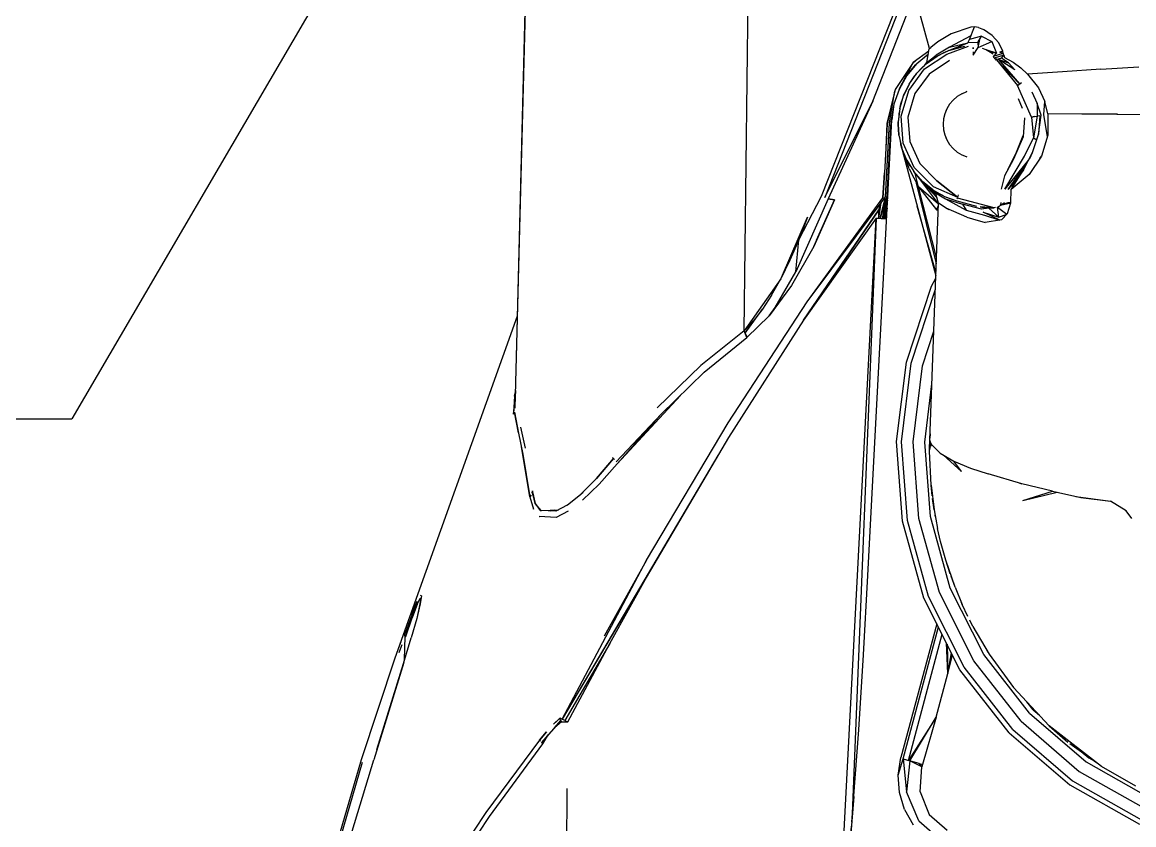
# Model space of a CAD drawing. Header units: millimetres. Extents: x -57554 to 16546, y 2142 to 98430.
# Drawn here: x -46057.8 to -45721.2, y 66269.9 to 66512.9 of the extents above; entities that cross this region are included whole.
import ezdxf

# ---------------------------------------------------------------- set-up
doc = ezdxf.new("R2010")
doc.units = ezdxf.units.MM
doc.layers.add('S-Z2-A_TEXTUAL_ANNOTATION', color=7, linetype='Continuous')

msp = doc.modelspace()

# ---------------------------------------------------------------- linework, layer by layer
at = {"color": 2, "linetype": 'Continuous'}
for p, q in [((-45783.01, 66504.87), (-45795.75, 66551.73)), ((-45908.49, 66395.96), (-45904.62, 66544.95)), ((-45908.09, 66411.38), (-45904.76, 66544.95)), ((-45839.19, 66419.45), (-45837.67, 66544.95)), ((-45839.19, 66419.45), (-45837.67, 66544.95)), ((-45815.72, 66460.16), (-45789.12, 66527.36)), ((-45788.71, 66525.86), (-45814.7, 66459.8)), ((-45800.22, 66488.92), (-45788.94, 66517.51)), ((-45770.5, 66511.38), (-45776.47, 66509.39)), ((-45770.94, 66507.65), (-45769.44, 66511.46)), ((-45769.44, 66511.46), (-45770.5, 66511.38)), ((-45768.17, 66511.24), (-45769.44, 66511.46)), ((-45776.47, 66509.39), (-45780.51, 66506.96)), ((-45770.53, 66508.69), (-45776.93, 66505.33)), ((-45767.24, 66508.59), (-45770.94, 66507.65)), ((-45768.36, 66506.75), (-45767.24, 66508.59)), ((-45768.17, 66511.24), (-45766.68, 66510.65)), ((-45767.24, 66508.59), (-45764.12, 66507.03)), ((-45764.01, 66508.82), (-45766.68, 66510.65)), ((-45762.04, 66506.59), (-45764.01, 66508.82)), ((-45783.8, 66500.67), (-45783.11, 66504.78)), ((-45783.11, 66504.78), (-45782.67, 66505.19)), ((-45783.11, 66504.78), (-45783.01, 66504.87)), ((-45783.01, 66504.87), (-45782.66, 66505.2)), ((-45780.51, 66506.96), (-45782.66, 66505.2)), ((-45776.93, 66505.33), (-45781.06, 66502.89)), ((-45777.74, 66503.18), (-45771.18, 66505.62)), ((-45777.14, 66504.34), (-45772.32, 66505.6)), ((-45777.14, 66504.34), (-45773.28, 66505.47)), ((-45776.93, 66505.33), (-45771.45, 66506.57)), ((-45776.77, 66504.45), (-45771.45, 66506.57)), ((-45776.67, 66504.48), (-45771.45, 66506.57)), ((-45771.45, 66506.57), (-45770.94, 66507.65)), ((-45771.45, 66506.57), (-45771.04, 66507.45)), ((-45768.36, 66506.75), (-45771.45, 66506.57)), ((-45771.04, 66507.45), (-45770.94, 66507.65)), ((-45769.83, 66505.16), (-45769.83, 66505.02)), ((-45769.83, 66504.8), (-45769.83, 66505.16)), ((-45769.83, 66505.02), (-45769.83, 66504.8)), ((-45769.77, 66502.92), (-45768.29, 66505.2)), ((-45768.36, 66506.75), (-45768.29, 66505.2)), ((-45768.29, 66505.2), (-45767.8, 66507.67)), ((-45768.29, 66505.2), (-45764.12, 66507.03)), ((-45765.88, 66504.53), (-45766.99, 66504.89)), ((-45764.12, 66507.03), (-45762.73, 66503.54)), ((-45760.85, 66504.09), (-45762.04, 66506.59)), ((-45783.22, 66504.14), (-45787.95, 66500.68)), ((-45786.9, 66500.33), (-45783.36, 66503.27)), ((-45786.9, 66500.33), (-45783.86, 66502.93)), ((-45784.52, 66498.72), (-45777.74, 66503.18)), ((-45784.02, 66500.26), (-45780.75, 66502.59)), ((-45784.02, 66500.26), (-45782.25, 66501.63)), ((-45783.86, 66502.93), (-45783.36, 66503.29)), ((-45783.34, 66501.08), (-45781.06, 66502.89)), ((-45776.95, 66501.25), (-45783.13, 66497.18)), ((-45782.25, 66501.63), (-45781.5, 66502.06)), ((-45782.25, 66501.63), (-45781.5, 66502.06)), ((-45777.14, 66504.34), (-45780.75, 66502.59)), ((-45780.75, 66502.59), (-45778.61, 66503.72)), ((-45778.69, 66503.67), (-45778.61, 66503.72)), ((-45778.67, 66503.68), (-45777.72, 66504.06)), ((-45778.61, 66503.72), (-45777.58, 66504.13)), ((-45778.61, 66503.72), (-45778.04, 66503.91)), ((-45778.61, 66503.72), (-45778.04, 66503.91)), ((-45777.96, 66503.95), (-45777.14, 66504.34)), ((-45769.81, 66503.91), (-45769.79, 66503.42)), ((-45769.79, 66503.42), (-45769.77, 66502.92)), ((-45763.8, 66503.23), (-45765.88, 66504.53)), ((-45762.73, 66503.54), (-45765.88, 66504.53)), ((-45765.88, 66504.53), (-45764.95, 66504.13)), ((-45762.73, 66503.54), (-45765.88, 66504.53)), ((-45764.95, 66504.13), (-45762.73, 66503.54)), ((-45764.95, 66504.13), (-45764.25, 66503.69)), ((-45762.73, 66503.54), (-45763.62, 66502.61)), ((-45763.62, 66502.61), (-45760.68, 66503.47)), ((-45763.44, 66501.98), (-45763.62, 66502.61)), ((-45760.5, 66502.84), (-45763.44, 66501.98)), ((-45763.44, 66501.98), (-45762.2, 66501.66)), ((-45762.2, 66501.66), (-45763.26, 66501.35)), ((-45762.76, 66501.5), (-45756.43, 66493.72)), ((-45755.81, 66494.17), (-45762.76, 66501.5)), ((-45761.2, 66501.95), (-45762.2, 66501.66)), ((-45762.2, 66501.66), (-45755.81, 66494.17)), ((-45757.2, 66498.46), (-45762.2, 66501.66)), ((-45762.2, 66501.66), (-45759.16, 66500.61)), ((-45760.85, 66504.09), (-45761.74, 66503.83)), ((-45761.74, 66503.83), (-45760.92, 66504.07)), ((-45761.74, 66503.83), (-45760.68, 66503.47)), ((-45761.2, 66501.95), (-45760.5, 66502.84)), ((-45759.16, 66500.61), (-45761.2, 66501.95)), ((-45760.92, 66504.07), (-45760.85, 66504.09)), ((-45760.68, 66503.47), (-45760.85, 66504.09)), ((-45760.5, 66502.84), (-45760.68, 66503.47)), ((-45760.5, 66502.84), (-45760.32, 66502.21)), ((-45760.32, 66502.21), (-45757.73, 66500.75)), ((-45787.95, 66500.68), (-45793.42, 66492.47)), ((-45792.25, 66492.56), (-45787.95, 66500.68)), ((-45790.08, 66496.47), (-45787.95, 66500.68)), ((-45786.9, 66500.33), (-45789.94, 66496.68)), ((-45789.94, 66496.68), (-45787.29, 66499.93)), ((-45789.34, 66492.18), (-45784.52, 66498.72)), ((-45787.95, 66500.68), (-45787.41, 66501.07)), ((-45787.29, 66499.93), (-45786.9, 66500.33)), ((-45784.02, 66500.26), (-45786.86, 66497.42)), ((-45786.86, 66497.42), (-45785.48, 66498.92)), ((-45785.48, 66498.92), (-45785.01, 66499.34)), ((-45785.01, 66499.34), (-45784.59, 66499.77)), ((-45784.59, 66499.77), (-45783.8, 66500.67)), ((-45784.59, 66499.77), (-45784.18, 66500.13)), ((-45784.59, 66499.77), (-45784.19, 66500.12)), ((-45783.8, 66500.67), (-45783.34, 66501.08)), ((-45759.16, 66500.61), (-45757.2, 66498.46)), ((-45757.73, 66500.75), (-45755.38, 66499.03)), ((-45753.31, 66497.1), (-45755.38, 66499.03)), ((-45731.17, 66498.62), (-45742.71, 66497.83)), ((-45731.17, 66498.62), (-45719.6, 66499.35)), ((-45789.94, 66496.68), (-45792.26, 66492.52)), ((-45790.08, 66496.47), (-45792.25, 66492.56)), ((-45790.08, 66496.47), (-45789.94, 66496.68)), ((-45789.18, 66494.14), (-45786.86, 66497.42)), ((-45789.18, 66494.14), (-45787.55, 66496.56)), ((-45787.55, 66496.56), (-45787.12, 66497.05)), ((-45783.13, 66497.18), (-45787.51, 66491.23)), ((-45756.43, 66493.72), (-45755.19, 66494.63)), ((-45755.81, 66494.17), (-45755.19, 66494.63)), ((-45742.71, 66497.83), (-45753.31, 66497.1)), ((-45753.31, 66497.1), (-45750.04, 66492.98)), ((-45793.52, 66492.06), (-45795.91, 66482.15)), ((-45793.42, 66492.47), (-45795.9, 66482.14)), ((-45795.16, 66482.44), (-45793.52, 66492.06)), ((-45792.26, 66492.52), (-45793.79, 66488.02)), ((-45793.42, 66492.47), (-45793.52, 66492.06)), ((-45791.6, 66484.37), (-45789.34, 66492.18)), ((-45789.18, 66494.14), (-45790.93, 66490.53)), ((-45790.93, 66490.53), (-45790.68, 66491.13)), ((-45789.3, 66493.95), (-45790.68, 66491.13)), ((-45787.51, 66491.23), (-45789.55, 66484.14)), ((-45773.23, 66491.21), (-45774.62, 66490.36)), ((-45773.23, 66491.21), (-45771.73, 66491.84)), ((-45772.48, 66491.53), (-45773.23, 66491.21)), ((-45771.73, 66491.84), (-45772.48, 66491.53)), ((-45756.43, 66493.72), (-45755.81, 66494.17)), ((-45752.11, 66484.16), (-45756.43, 66493.72)), ((-45752.06, 66491.82), (-45750.48, 66488.2)), ((-45750.04, 66492.98), (-45748.1, 66488.89)), ((-45814.7, 66459.8), (-45800.22, 66488.92)), ((-45800.22, 66488.92), (-45813.69, 66459.43)), ((-45793.79, 66488.02), (-45794.48, 66483.31)), ((-45792.04, 66486.67), (-45790.93, 66490.53)), ((-45792.04, 66486.67), (-45791.69, 66488.16)), ((-45791.69, 66488.16), (-45791.13, 66489.82)), ((-45776.93, 66488.06), (-45777.78, 66486.67)), ((-45775.87, 66489.3), (-45776.93, 66488.06)), ((-45774.62, 66490.36), (-45775.87, 66489.3)), ((-45754.92, 66486.74), (-45756.11, 66489.65)), ((-45750.48, 66488.2), (-45750.44, 66484.38)), ((-45749.23, 66484.68), (-45750.48, 66488.2)), ((-45748.38, 66484.91), (-45748.1, 66488.89)), ((-45747.17, 66485.16), (-45748.1, 66488.89)), ((-45794.66, 66482.84), (-45793.85, 66487.61)), ((-45792.04, 66486.67), (-45792.5, 66482.69)), ((-45792.35, 66484.45), (-45792.5, 66482.69)), ((-45792.31, 66485.08), (-45792.35, 66484.45)), ((-45792.11, 66486.05), (-45792.31, 66485.08)), ((-45778.4, 66485.16), (-45778.78, 66483.58)), ((-45777.78, 66486.67), (-45778.4, 66485.16)), ((-45778.09, 66485.92), (-45778.4, 66485.16)), ((-45777.78, 66486.67), (-45778.09, 66485.92)), ((-45750.44, 66484.38), (-45751.52, 66477.9)), ((-45751.28, 66484.27), (-45750.44, 66484.38)), ((-45751.27, 66484.27), (-45750.44, 66484.38)), ((-45749.64, 66484.49), (-45750.44, 66484.38)), ((-45750.01, 66478.82), (-45749.23, 66484.68)), ((-45749.64, 66484.49), (-45750.01, 66478.82)), ((-45747.35, 66478.13), (-45748.38, 66484.91)), ((-45747.17, 66485.16), (-45747.19, 66478.63)), ((-45736.95, 66485.07), (-45747.17, 66485.16)), ((-45726.06, 66484.97), (-45736.95, 66485.07)), ((-45726.26, 66484.97), (-45726.06, 66484.97)), ((-45726.06, 66484.97), (-45715.99, 66484.9)), ((-45801.71, 66345.29), (-45794.48, 66483.31)), ((-45796.36, 66460), (-45795.16, 66482.44)), ((-45795.91, 66482.15), (-45796.3, 66474.74)), ((-45795.9, 66482.14), (-45796.3, 66474.74)), ((-45795.85, 66460.4), (-45794.66, 66482.84)), ((-45792.5, 66482.69), (-45792.51, 66481.95)), ((-45792.51, 66481.95), (-45792.29, 66478.68)), ((-45792.31, 66478.82), (-45792.51, 66481.95)), ((-45792.29, 66478.68), (-45792.5, 66482.69)), ((-45791.02, 66476.26), (-45791.6, 66484.37)), ((-45789.55, 66484.14), (-45789.02, 66476.77)), ((-45778.78, 66483.58), (-45778.91, 66481.95)), ((-45778.91, 66481.95), (-45778.78, 66480.32)), ((-45754.3, 66483.9), (-45754.67, 66478.16)), ((-45752.11, 66484.16), (-45751.28, 66484.27)), ((-45751.27, 66484.27), (-45752.11, 66484.16)), ((-45752.11, 66484.16), (-45751.52, 66477.9)), ((-45792.29, 66478.68), (-45791.41, 66474.77)), ((-45792.21, 66478.34), (-45791.69, 66475.74)), ((-45778.78, 66480.32), (-45778.4, 66478.73)), ((-45778.4, 66478.73), (-45778.09, 66477.98)), ((-45778.4, 66478.73), (-45777.78, 66477.23)), ((-45778.09, 66477.98), (-45777.78, 66477.23)), ((-45754.67, 66478.16), (-45757.62, 66471.37)), ((-45756.7, 66473.47), (-45754.64, 66478.59)), ((-45754.64, 66478.59), (-45754.67, 66478.16)), ((-45754.26, 66472.3), (-45751.52, 66477.9)), ((-45751.81, 66473.41), (-45750.01, 66478.82)), ((-45751.52, 66477.9), (-45750.53, 66477.24)), ((-45747.19, 66478.63), (-45749.13, 66472.34)), ((-45796.3, 66474.74), (-45796.71, 66467.26)), ((-45791.69, 66475.74), (-45791.76, 66476.04)), ((-45791.41, 66474.77), (-45791.69, 66475.74)), ((-45791.69, 66475.74), (-45781.07, 66436.1)), ((-45790.62, 66472.6), (-45791.41, 66474.77)), ((-45789.89, 66471.05), (-45791.41, 66474.77)), ((-45787.66, 66468.86), (-45791.02, 66476.26)), ((-45789.02, 66476.77), (-45785.97, 66470.05)), ((-45777.78, 66477.23), (-45776.93, 66475.84)), ((-45776.93, 66475.84), (-45775.87, 66474.59)), ((-45775.87, 66474.59), (-45774.62, 66473.53)), ((-45789.19, 66468.5), (-45790.62, 66472.6)), ((-45789.28, 66469.91), (-45789.89, 66471.05)), ((-45789.89, 66471.05), (-45787.78, 66467.64)), ((-45774.62, 66473.53), (-45773.23, 66472.68)), ((-45773.23, 66472.68), (-45772.48, 66472.37)), ((-45773.23, 66472.68), (-45771.73, 66472.06)), ((-45772.48, 66472.37), (-45771.73, 66472.06)), ((-45757.62, 66471.37), (-45760.3, 66466.3)), ((-45760.21, 66462.29), (-45754.26, 66472.3)), ((-45752.93, 66471.27), (-45760.21, 66462.29)), ((-45759.27, 66468.23), (-45756.7, 66473.47)), ((-45759.19, 66462.25), (-45753.03, 66471.08)), ((-45754.57, 66468.13), (-45751.81, 66473.41)), ((-45749.13, 66472.34), (-45752.88, 66466.74)), ((-45752.69, 66471.57), (-45751.81, 66473.41)), ((-45749.63, 66471.59), (-45749.13, 66472.34)), ((-45788.73, 66469.18), (-45789.28, 66469.91)), ((-45788.73, 66469.18), (-45789.28, 66469.91)), ((-45789.19, 66468.5), (-45786.41, 66463.03)), ((-45786.14, 66465.66), (-45787.78, 66467.64)), ((-45785.12, 66464.63), (-45787.78, 66467.64)), ((-45781.96, 66463.07), (-45787.66, 66468.86)), ((-45780.77, 66464.79), (-45785.97, 66470.05)), ((-45759.19, 66462.25), (-45754.45, 66468.36)), ((-45758.28, 66462.21), (-45754.57, 66468.13)), ((-45754.57, 66468.13), (-45756.93, 66464.84)), ((-45796.71, 66467.26), (-45797.12, 66459.71)), ((-45797.12, 66459.7), (-45796.71, 66467.26)), ((-45786.41, 66463.03), (-45787.33, 66467.09)), ((-45785.12, 66464.63), (-45786.14, 66465.66)), ((-45783.7, 66462.89), (-45786.14, 66465.66)), ((-45780.27, 66457.83), (-45786.03, 66465.53)), ((-45785.12, 66464.63), (-45782.73, 66462.61)), ((-45782, 66462.1), (-45785.12, 66464.63)), ((-45780.77, 66464.79), (-45774.54, 66459.91)), ((-45774.54, 66459.91), (-45780.77, 66464.79)), ((-45760.3, 66466.3), (-45761.29, 66462.33)), ((-45756.93, 66464.84), (-45759.19, 66462.25)), ((-45752.88, 66466.74), (-45758.28, 66462.21)), ((-45758.28, 66462.21), (-45756.93, 66464.84)), ((-45795.65, 66460.87), (-45795.85, 66460.4)), ((-45795.77, 66460.59), (-45795.65, 66460.87)), ((-45780.94, 66439.72), (-45786.96, 66464.12)), ((-45780.87, 66441.61), (-45786.41, 66463.03)), ((-45786.41, 66463.03), (-45780.95, 66456.02)), ((-45780.27, 66457.78), (-45786.41, 66463.03)), ((-45783.7, 66462.89), (-45781.03, 66460.76)), ((-45780.74, 66459.72), (-45783.7, 66462.89)), ((-45783.1, 66462.92), (-45781.12, 66461.06)), ((-45782.73, 66462.61), (-45782.34, 66462.38)), ((-45782.73, 66462.61), (-45782.04, 66462.05)), ((-45782, 66462.1), (-45782.36, 66462.35)), ((-45782.36, 66462.35), (-45781.17, 66461.22)), ((-45782.36, 66462.35), (-45782.18, 66462.23)), ((-45782, 66462.1), (-45780.28, 66461.03)), ((-45782, 66462.1), (-45778.5, 66460.13)), ((-45781.96, 66463.07), (-45774.54, 66459.91)), ((-45780.26, 66458.09), (-45781.17, 66461.22)), ((-45781.17, 66461.22), (-45778.21, 66459.35)), ((-45780.28, 66461.03), (-45779.71, 66460.75)), ((-45780.28, 66461.03), (-45778.9, 66460.35)), ((-45758.39, 66459.51), (-45758.33, 66460.86)), ((-45758.33, 66460.86), (-45758.28, 66462.21)), ((-45813.69, 66459.43), (-45823.49, 66437.28)), ((-45822.58, 66447.01), (-45815.72, 66460.16)), ((-45820.08, 66428.19), (-45797.12, 66459.71)), ((-45820.08, 66428.19), (-45797.12, 66459.7)), ((-45820.08, 66428.19), (-45797.66, 66458.13)), ((-45811.85, 66459.04), (-45818.08, 66444.97)), ((-45817.25, 66446.83), (-45811.84, 66459.04)), ((-45811.84, 66459.04), (-45813.69, 66459.43)), ((-45813.69, 66459.43), (-45811.85, 66459.04)), ((-45798.39, 66453.5), (-45797.66, 66458.13)), ((-45798.34, 66456.1), (-45797.66, 66458.13)), ((-45795.85, 66460.4), (-45798, 66453.48)), ((-45798, 66453.48), (-45796.36, 66460)), ((-45797.66, 66458.13), (-45796.36, 66460)), ((-45795.77, 66460.59), (-45797.29, 66453.46)), ((-45797.29, 66453.46), (-45795.85, 66460.4)), ((-45796.98, 66453.45), (-45795.77, 66460.59)), ((-45795.75, 66458.98), (-45796.98, 66453.45)), ((-45796.47, 66453.44), (-45795.75, 66458.98)), ((-45795.85, 66460.4), (-45795.77, 66460.59)), ((-45782.91, 66386.33), (-45780.26, 66458.09)), ((-45780.26, 66458.09), (-45780.06, 66457.95)), ((-45777.94, 66456.51), (-45780.26, 66458.09)), ((-45779.71, 66460.75), (-45778.9, 66460.35)), ((-45778.5, 66460.13), (-45777.94, 66459.88)), ((-45778.5, 66460.13), (-45774.72, 66458.77)), ((-45778.21, 66459.35), (-45773.03, 66457.78)), ((-45778.21, 66459.35), (-45771.95, 66455.99)), ((-45777.94, 66459.88), (-45774.72, 66458.77)), ((-45774.72, 66458.77), (-45768.76, 66457.17)), ((-45774.65, 66459.38), (-45774.6, 66459.63)), ((-45774.65, 66459.38), (-45774.6, 66459.63)), ((-45763.49, 66456.65), (-45774.6, 66459.63)), ((-45774.47, 66460.23), (-45774.54, 66459.91)), ((-45774.39, 66460.56), (-45774.47, 66460.23)), ((-45767.25, 66456.21), (-45773.03, 66457.78)), ((-45773.03, 66457.78), (-45772.52, 66456.93)), ((-45773.03, 66457.78), (-45771.95, 66455.99)), ((-45761.44, 66458.27), (-45761.56, 66457.43)), ((-45761.56, 66457.43), (-45760.36, 66458.23)), ((-45759.34, 66458.19), (-45761.56, 66457.43)), ((-45761.56, 66457.43), (-45758.44, 66458.16)), ((-45761.56, 66457.43), (-45761.4, 66457.83)), ((-45759.37, 66454.98), (-45758.44, 66458.16)), ((-45758.44, 66458.16), (-45759.34, 66458.19)), ((-45758.44, 66458.16), (-45758.39, 66459.51)), ((-45821.15, 66422.64), (-45798.34, 66456.1)), ((-45798.34, 66456.1), (-45819.53, 66424.92)), ((-45798.39, 66453.5), (-45798.34, 66456.1)), ((-45795.88, 66456.54), (-45796.47, 66453.44)), ((-45781.05, 66436.82), (-45786.73, 66457.21)), ((-45780.95, 66456.02), (-45780.41, 66457.15)), ((-45780.95, 66456.02), (-45780.71, 66456.52)), ((-45780.95, 66456.02), (-45780.34, 66456)), ((-45780.37, 66456), (-45780.95, 66456.02)), ((-45777.94, 66456.51), (-45777.19, 66456.18)), ((-45771.72, 66453.79), (-45777.94, 66456.51)), ((-45771.95, 66455.99), (-45766.33, 66454.43)), ((-45763.49, 66456.65), (-45767.68, 66456.92)), ((-45767.68, 66456.92), (-45766.7, 66456.74)), ((-45765.02, 66456.59), (-45767.25, 66456.21)), ((-45761.69, 66452.97), (-45766.79, 66455.32)), ((-45766.79, 66455.32), (-45762.07, 66453.88)), ((-45766.7, 66456.74), (-45765.82, 66456.64)), ((-45766.33, 66454.43), (-45761.69, 66452.97)), ((-45765.82, 66456.64), (-45765.02, 66456.59)), ((-45765.02, 66456.59), (-45763.62, 66456.63)), ((-45764.06, 66456.62), (-45765.02, 66456.59)), ((-45765.02, 66456.59), (-45762.07, 66453.88)), ((-45763.62, 66456.63), (-45764.06, 66456.62)), ((-45763, 66456.73), (-45763.62, 66456.63)), ((-45763.62, 66456.63), (-45763.49, 66456.65)), ((-45763, 66456.73), (-45763.49, 66456.65)), ((-45761.93, 66457.11), (-45762.43, 66456.88)), ((-45762.07, 66457.04), (-45762.43, 66456.88)), ((-45762.43, 66456.88), (-45759.58, 66454.78)), ((-45762.07, 66453.88), (-45762.43, 66456.88)), ((-45762.07, 66457.04), (-45761.93, 66457.11)), ((-45762.07, 66453.88), (-45759.58, 66454.78)), ((-45761.56, 66457.43), (-45761.93, 66457.11)), ((-45761.25, 66453.04), (-45759.37, 66454.98)), ((-45759.58, 66454.78), (-45761.25, 66453.04)), ((-45759.58, 66454.78), (-45759.38, 66454.97)), ((-45827.89, 66435.53), (-45819.96, 66453.86)), ((-45819.96, 66453.86), (-45822.58, 66447.01)), ((-45799.19, 66453.54), (-45821.15, 66422.64)), ((-45810.36, 66240.48), (-45799.19, 66453.54)), ((-45799.19, 66453.54), (-45806.57, 66270.66)), ((-45799.19, 66453.54), (-45798.79, 66453.52)), ((-45798.79, 66453.52), (-45798.39, 66453.5)), ((-45798.39, 66453.5), (-45798, 66453.48)), ((-45798, 66453.48), (-45797.63, 66453.47)), ((-45797.63, 66453.47), (-45797.29, 66453.46)), ((-45797.29, 66453.46), (-45796.98, 66453.45)), ((-45796.98, 66453.45), (-45796.7, 66453.44)), ((-45796.7, 66453.44), (-45796.47, 66453.44)), ((-45796.47, 66453.44), (-45796.29, 66453.44)), ((-45796.29, 66453.44), (-45796.15, 66453.44)), ((-45796.15, 66453.44), (-45796.07, 66453.45)), ((-45771.72, 66453.79), (-45770.01, 66453.3)), ((-45770.01, 66453.3), (-45766.2, 66452.21)), ((-45761.25, 66453.04), (-45766.2, 66452.21)), ((-45822.58, 66447.01), (-45825.3, 66440.77)), ((-45818.08, 66444.97), (-45824.79, 66433.16)), ((-45823.49, 66437.28), (-45822.58, 66447.01)), ((-45818.08, 66444.97), (-45817.29, 66446.74)), ((-45825.3, 66440.77), (-45828.06, 66435.19)), ((-45829.75, 66426.44), (-45823.49, 66437.28)), ((-45828.06, 66435.19), (-45839.19, 66419.45)), ((-45830.85, 66430.24), (-45828.06, 66435.19)), ((-45827.89, 66435.53), (-45828.06, 66435.19)), ((-45782.46, 66432.91), (-45781.1, 66435.32)), ((-45824.79, 66433.16), (-45831.61, 66423.91)), ((-45790.04, 66409.92), (-45782.46, 66432.91)), ((-45788.61, 66409.6), (-45781.22, 66432.01)), ((-45843.96, 66391.58), (-45820.08, 66428.19)), ((-45830.85, 66430.24), (-45833.65, 66425.93)), ((-45944.81, 66320.39), (-45907.78, 66423.96)), ((-45838.83, 66418.75), (-45833.65, 66425.93)), ((-45838.34, 66417.44), (-45831.61, 66423.91)), ((-45833.65, 66425.93), (-45836.44, 66422.3)), ((-45832.12, 66423.42), (-45831.61, 66423.91)), ((-45831.61, 66423.91), (-45829.79, 66426.5)), ((-45821.15, 66422.64), (-45843.94, 66387.09)), ((-45836.44, 66422.3), (-45839.19, 66419.45)), ((-45838.83, 66418.75), (-45836.44, 66422.3)), ((-45839.19, 66419.45), (-45852.31, 66408.87)), ((-45851.25, 66406.89), (-45838.34, 66417.44)), ((-45838.83, 66418.75), (-45839.19, 66419.45)), ((-45838.34, 66417.44), (-45839.19, 66419.45)), ((-45839.19, 66419.45), (-45838.83, 66418.75)), ((-45838.83, 66418.75), (-45838.54, 66418.07)), ((-45838.54, 66418.07), (-45838.34, 66417.44)), ((-45785.16, 66408.83), (-45781.69, 66419.35)), ((-45852.31, 66408.87), (-45865.54, 66396.13)), ((-45792.98, 66385.89), (-45790.04, 66409.92)), ((-45791.52, 66385.85), (-45788.61, 66409.6)), ((-45787.98, 66385.77), (-45785.16, 66408.83)), ((-45851.25, 66406.89), (-45864.3, 66394.18)), ((-45908.75, 66399.64), (-45908.35, 66401.33)), ((-45908.36, 66401.19), (-45908.63, 66398.07)), ((-45784.45, 66385.69), (-45782.28, 66403.4)), ((-45908.75, 66399.64), (-45908.98, 66394.23)), ((-45908.98, 66394.23), (-45908.63, 66398.07)), ((-45908.75, 66399.64), (-45908.96, 66394.44)), ((-45858.48, 66399.85), (-45877.58, 66379.18)), ((-45908.98, 66394.23), (-45908.74, 66394.79)), ((-45908.97, 66394.23), (-45908.74, 66394.79)), ((-45908.74, 66394.79), (-45907.46, 66388.45)), ((-45907.46, 66388.48), (-45908.74, 66394.79)), ((-45877.92, 66379.77), (-45864.3, 66394.18)), ((-45877.58, 66379.18), (-45864.3, 66394.18)), ((-45906.9, 66390.22), (-45905.51, 66383.85)), ((-45868.69, 66349.97), (-45843.96, 66391.58)), ((-45907.46, 66388.45), (-45906.15, 66382.06)), ((-45843.94, 66387.09), (-45867.55, 66346.91)), ((-45782.98, 66385.68), (-45782.95, 66386.92)), ((-45782.85, 66388.27), (-45782.95, 66386.92)), ((-45782.95, 66386.92), (-45782.85, 66388.18)), ((-45782.91, 66386.33), (-45782.95, 66386.92)), ((-45904.03, 66369.12), (-45906.62, 66384.37)), ((-45791.18, 66361.75), (-45792.98, 66385.89)), ((-45789.74, 66362), (-45791.52, 66385.85)), ((-45786.26, 66362.6), (-45787.98, 66385.77)), ((-45782.77, 66363.21), (-45784.45, 66385.69)), ((-45783.02, 66382.95), (-45783.01, 66384.35)), ((-45783.02, 66382.95), (-45782.95, 66383.65)), ((-45783.01, 66384.35), (-45782.98, 66385.68)), ((-45782.95, 66383.65), (-45782.74, 66385.7)), ((-45782.95, 66383.65), (-45782.76, 66384.34)), ((-45782.74, 66385.7), (-45782.91, 66386.33)), ((-45782.43, 66385.03), (-45782.76, 66384.34)), ((-45782.43, 66385.03), (-45782.74, 66385.7)), ((-45781.84, 66384.43), (-45782.43, 66385.03)), ((-45782.43, 66385.03), (-45779.82, 66382.39)), ((-45904.03, 66369.12), (-45906.15, 66382.06)), ((-45906.15, 66382.06), (-45904.03, 66369.12)), ((-45847.11, 66381.69), (-45894.3, 66301.87)), ((-45878.7, 66380.77), (-45883.85, 66374.68)), ((-45883.85, 66374.68), (-45878.7, 66380.76)), ((-45879, 66381.1), (-45878.68, 66380.78)), ((-45878.4, 66380.42), (-45879, 66381.1)), ((-45878.4, 66380.42), (-45878.7, 66380.77)), ((-45782.55, 66372.72), (-45783.02, 66382.95)), ((-45779.82, 66382.39), (-45775.64, 66379.9)), ((-45778.76, 66381.76), (-45773.31, 66376.81)), ((-45877.58, 66379.18), (-45883.08, 66372.95)), ((-45773.31, 66376.81), (-45775.64, 66379.9)), ((-45775.64, 66379.9), (-45770.64, 66377.82)), ((-45770.64, 66377.82), (-45765.27, 66376.08)), ((-45883.85, 66374.68), (-45888.6, 66369.94)), ((-45755.12, 66373.08), (-45765.27, 66376.08)), ((-45903.4, 66370.31), (-45903.26, 66370.94)), ((-45903.3, 66370.7), (-45903.4, 66370.31)), ((-45903.4, 66370.31), (-45902.42, 66367.12)), ((-45903.4, 66370.31), (-45902.42, 66367.18)), ((-45902.42, 66367.12), (-45903.3, 66370.7)), ((-45903.26, 66370.94), (-45903.29, 66370.71)), ((-45903.29, 66370.71), (-45902.42, 66367.12)), ((-45892.77, 66366.63), (-45888.6, 66369.94)), ((-45888.6, 66369.94), (-45887.92, 66370.61)), ((-45883.08, 66372.95), (-45888.08, 66368.13)), ((-45782.21, 66369.5), (-45782.55, 66372.72)), ((-45782.55, 66372.72), (-45781.62, 66365.18)), ((-45755.69, 66373.25), (-45755.12, 66373.08)), ((-45745.77, 66370.9), (-45755.12, 66373.08)), ((-45754.82, 66368), (-45745.77, 66370.9)), ((-45754.82, 66368), (-45744.42, 66370.59)), ((-45745.77, 66370.9), (-45737.22, 66368.94)), ((-45904.03, 66369.12), (-45903.66, 66369.7)), ((-45903.66, 66369.7), (-45904.03, 66369.12)), ((-45904.03, 66369.12), (-45903, 66365.4)), ((-45900.64, 66365.01), (-45902.42, 66367.12)), ((-45902.42, 66367.12), (-45900.92, 66365.02)), ((-45892.77, 66366.63), (-45896.2, 66364.79)), ((-45781.62, 66365.18), (-45782.11, 66368.69)), ((-45738.74, 66369.29), (-45728.27, 66367.87)), ((-45737.22, 66368.94), (-45728.27, 66367.87)), ((-45723.47, 66364.96), (-45728.27, 66367.87)), ((-45903, 66365.4), (-45903.03, 66365.54)), ((-45901.28, 66363.21), (-45901.12, 66363.2)), ((-45896.11, 66362.92), (-45901.28, 66363.21)), ((-45900.92, 66365.02), (-45900.64, 66365.01)), ((-45896.2, 66364.79), (-45900.92, 66365.02)), ((-45900.52, 66365.01), (-45895.42, 66365.21)), ((-45897.69, 66364.86), (-45896.55, 66365.17)), ((-45892.47, 66364.77), (-45896.11, 66362.92)), ((-45776.75, 66341.5), (-45782.77, 66363.21)), ((-45781.62, 66365.18), (-45780.59, 66359.6)), ((-45781.33, 66363.46), (-45781.35, 66363.74)), ((-45781.24, 66363.13), (-45781.33, 66363.46)), ((-45721.8, 66362.63), (-45723.47, 66364.96)), ((-45784.71, 66338.42), (-45791.18, 66361.75)), ((-45783.34, 66338.95), (-45789.74, 66362)), ((-45780.04, 66340.22), (-45786.26, 66362.6)), ((-45779.68, 66355.64), (-45780.59, 66359.6)), ((-45778.73, 66352.05), (-45779.68, 66355.64)), ((-45894.3, 66301.87), (-45868.69, 66349.97)), ((-45868.69, 66349.97), (-45881.58, 66326.91)), ((-45778.11, 66349.95), (-45778.73, 66352.05)), ((-45776.78, 66345.86), (-45778.11, 66349.95)), ((-45775.3, 66341.82), (-45778.11, 66349.95)), ((-45867.55, 66346.91), (-45894.3, 66301.87)), ((-45879.86, 66324.73), (-45867.55, 66346.91)), ((-45803.05, 66321.28), (-45801.71, 66345.29)), ((-45775.3, 66341.82), (-45776.52, 66345.11)), ((-45769.58, 66319.48), (-45780.04, 66340.22)), ((-45766.6, 66321.37), (-45776.75, 66341.5)), ((-45775.3, 66341.82), (-45773.1, 66336.54)), ((-45938.36, 66337.17), (-45942.04, 66327.23)), ((-45938.23, 66337.49), (-45939.92, 66333.49)), ((-45939.66, 66332.55), (-45938.36, 66337.17)), ((-45938.18, 66336.54), (-45939.66, 66332.55)), ((-45938.36, 66337.17), (-45938.23, 66337.49)), ((-45937.23, 66336.74), (-45938.32, 66332.33)), ((-45937.06, 66338.14), (-45938.19, 66332.86)), ((-45938.18, 66336.54), (-45937.31, 66338.44)), ((-45937.36, 66336.23), (-45937.03, 66338.07)), ((-45937.06, 66338.18), (-45937.31, 66338.44)), ((-45937.06, 66338.18), (-45937.29, 66338.41)), ((-45937.29, 66336.59), (-45937.2, 66337.05)), ((-45936.86, 66339.15), (-45937.23, 66336.74)), ((-45937.19, 66339.4), (-45937.14, 66339.36)), ((-45937.19, 66339.4), (-45937.02, 66339.27)), ((-45937.18, 66337.2), (-45937.06, 66338.18)), ((-45937.18, 66337.21), (-45937.06, 66338.14)), ((-45937.18, 66337.21), (-45937.06, 66338.14)), ((-45937.14, 66339.36), (-45936.86, 66339.15)), ((-45937.02, 66339.27), (-45936.86, 66339.15)), ((-45773.81, 66316.8), (-45784.71, 66338.42)), ((-45772.57, 66317.59), (-45783.34, 66338.95)), ((-45773.1, 66336.54), (-45773.46, 66337.37)), ((-45771.39, 66332.93), (-45773.1, 66336.54)), ((-45941.65, 66326.9), (-45939.66, 66332.55)), ((-45938.32, 66332.33), (-45939.98, 66326.41)), ((-45780.83, 66330.72), (-45791.69, 66290.17)), ((-45790.98, 66289.85), (-45780.35, 66329.77)), ((-45769.87, 66329.92), (-45770.83, 66331.79)), ((-45769.87, 66329.92), (-45764.97, 66321.54)), ((-45942.35, 66318.69), (-45939.98, 66326.41)), ((-45942.04, 66327.23), (-45941.86, 66326.9)), ((-45941.86, 66326.9), (-45942.04, 66327.23)), ((-45942.02, 66319.76), (-45941.86, 66326.9)), ((-45941.86, 66326.9), (-45941.65, 66326.9)), ((-45941.86, 66326.9), (-45941.65, 66326.9)), ((-45789.44, 66289.36), (-45779.23, 66327.56)), ((-45943.9, 66322.91), (-45942.99, 66325.39)), ((-45943.67, 66321.97), (-45942.77, 66324.45)), ((-45879.86, 66324.73), (-45893.49, 66301.47)), ((-45892.59, 66301), (-45879.86, 66324.73)), ((-45777.46, 66315.67), (-45777.9, 66324.92)), ((-45777.72, 66324.55), (-45777.46, 66315.67)), ((-45955.02, 66289.62), (-45944.81, 66320.39)), ((-45804.48, 66298.58), (-45803.05, 66321.28)), ((-45777.46, 66315.67), (-45776.41, 66321.96)), ((-45777.46, 66315.67), (-45776.03, 66321.2)), ((-45755.28, 66301.18), (-45769.58, 66319.48)), ((-45752.72, 66303.62), (-45766.6, 66321.37)), ((-45765.36, 66322.16), (-45765.57, 66322.58)), ((-45765.23, 66321.99), (-45765.36, 66322.16)), ((-45764.97, 66321.54), (-45757.62, 66311.39)), ((-45942.24, 66318.98), (-45951.34, 66289.51)), ((-45950.38, 66292.6), (-45942.35, 66318.69)), ((-45758.9, 66297.73), (-45773.81, 66316.8)), ((-45757.84, 66298.74), (-45772.57, 66317.59)), ((-45781.04, 66302.46), (-45777.46, 66315.67)), ((-45757.62, 66311.39), (-45746.82, 66299.85)), ((-45751.66, 66304.63), (-45753.54, 66307.04)), ((-45752.72, 66303.62), (-45735.64, 66288.91)), ((-45751.66, 66304.63), (-45749.76, 66302.99)), ((-45894.7, 66301.45), (-45900.51, 66294.76)), ((-45894.93, 66302.16), (-45896.93, 66300.27)), ((-45896.93, 66300.27), (-45894.92, 66302.16)), ((-45896.57, 66299.18), (-45894.7, 66301.45)), ((-45894.47, 66301), (-45896.57, 66299.18)), ((-45896.57, 66299.18), (-45894.72, 66301)), ((-45894.93, 66302.16), (-45894.3, 66301.87)), ((-45894.85, 66301.83), (-45894.93, 66302.16)), ((-45894.3, 66301.87), (-45894.92, 66302.16)), ((-45894.85, 66301.83), (-45894.7, 66301.45)), ((-45894.72, 66301), (-45894.47, 66301)), ((-45894.7, 66301.45), (-45894.47, 66301)), ((-45894.47, 66301), (-45893.89, 66301)), ((-45893.49, 66301.47), (-45894.3, 66301.87)), ((-45893.89, 66301), (-45893.25, 66301)), ((-45893.49, 66301.47), (-45892.59, 66301)), ((-45893.25, 66301), (-45892.59, 66301)), ((-45781.04, 66302.46), (-45789.44, 66289.36)), ((-45788.95, 66289.21), (-45781.04, 66302.46)), ((-45781.04, 66302.46), (-45785.12, 66288.12)), ((-45755.28, 66301.18), (-45737.68, 66286.02)), ((-45746.82, 66299.85), (-45741.1, 66294.89)), ((-45730.99, 66287.54), (-45746.82, 66299.85)), ((-45901.1, 66295.5), (-45898.99, 66298.04)), ((-45898.99, 66298.04), (-45901.09, 66295.49)), ((-45896.57, 66299.18), (-45900.51, 66294.76)), ((-45898.46, 66297.04), (-45900.51, 66294.76)), ((-45898.46, 66297.04), (-45900.37, 66294.59)), ((-45900.35, 66294.6), (-45898.46, 66297.04)), ((-45900.09, 66294.34), (-45898.46, 66297.04)), ((-45898.46, 66297.04), (-45896.57, 66299.18)), ((-45806.57, 66270.66), (-45804.48, 66298.58)), ((-45758.9, 66297.73), (-45740.55, 66281.93)), ((-45757.84, 66298.74), (-45739.71, 66283.12)), ((-45901.1, 66295.5), (-45917.36, 66273.53)), ((-45916.26, 66272.39), (-45900.09, 66294.34)), ((-45900.85, 66295.15), (-45901.1, 66295.5)), ((-45901.09, 66295.49), (-45900.85, 66295.15)), ((-45900.51, 66294.76), (-45900.35, 66294.6)), ((-45900.51, 66294.76), (-45900.36, 66294.61)), ((-45900.09, 66294.34), (-45900.37, 66294.59)), ((-45900.35, 66294.6), (-45900.09, 66294.34)), ((-45740.49, 66294.41), (-45732.48, 66288.7)), ((-45964.42, 66257.5), (-45955.02, 66289.62)), ((-45960.79, 66258.35), (-45951.34, 66289.51)), ((-45955.13, 66289.25), (-45955.02, 66289.62)), ((-45792.49, 66284.9), (-45791.69, 66290.17)), ((-45792.49, 66284.9), (-45790.98, 66289.85)), ((-45790.98, 66289.85), (-45790.04, 66279.85)), ((-45790.98, 66289.85), (-45788.95, 66289.21)), ((-45788.95, 66289.21), (-45790.04, 66279.85)), ((-45785.32, 66287.42), (-45788.95, 66289.21)), ((-45786.14, 66288.42), (-45788.95, 66289.21)), ((-45736.47, 66291.55), (-45734.8, 66290.11)), ((-45734.8, 66290.11), (-45733.12, 66289.16)), ((-45954.79, 66288.72), (-45964.2, 66256.62)), ((-45785.32, 66287.42), (-45786.14, 66288.42)), ((-45786.13, 66288.41), (-45785.12, 66288.12)), ((-45785.85, 66279.79), (-45785.32, 66287.42)), ((-45785.12, 66288.12), (-45785.32, 66287.42)), ((-45737.68, 66286.02), (-45717.45, 66274.58)), ((-45735.64, 66288.91), (-45716.02, 66277.82)), ((-45720.55, 66281.58), (-45730.99, 66287.54)), ((-45792.11, 66279.58), (-45792.49, 66284.9)), ((-45739.71, 66283.12), (-45718.88, 66271.35)), ((-45892.91, 66260.64), (-45892.75, 66280.85)), ((-45790.56, 66274.48), (-45792.11, 66279.58)), ((-45786.25, 66271.03), (-45790.04, 66279.85)), ((-45785.85, 66279.79), (-45783.11, 66272.96)), ((-45740.55, 66281.93), (-45719.48, 66270.01)), ((-45805.92, 66278.43), (-45807.3, 66261.92)), ((-45917.36, 66273.53), (-45933.77, 66248.9)), ((-45932.58, 66247.77), (-45916.26, 66272.39)), ((-45790.56, 66274.48), (-45787.93, 66269.85)), ((-45783.11, 66272.96), (-45777.67, 66268.24)), ((-45806.57, 66270.66), (-45810.36, 66240.48)), ((-45786.25, 66271.03), (-45779.04, 66264.7))]:
    msp.add_line(p, q, dxfattribs=at)
at = {"layer": 'S-Z2-A_TEXTUAL_ANNOTATION'}
for p in [(-45689.22, 66997.76), (-46580.91, 66392.79)]:
    msp.add_line(p, (-46042.77, 66392.79), dxfattribs=at)

doc.saveas('drawing.dxf')
